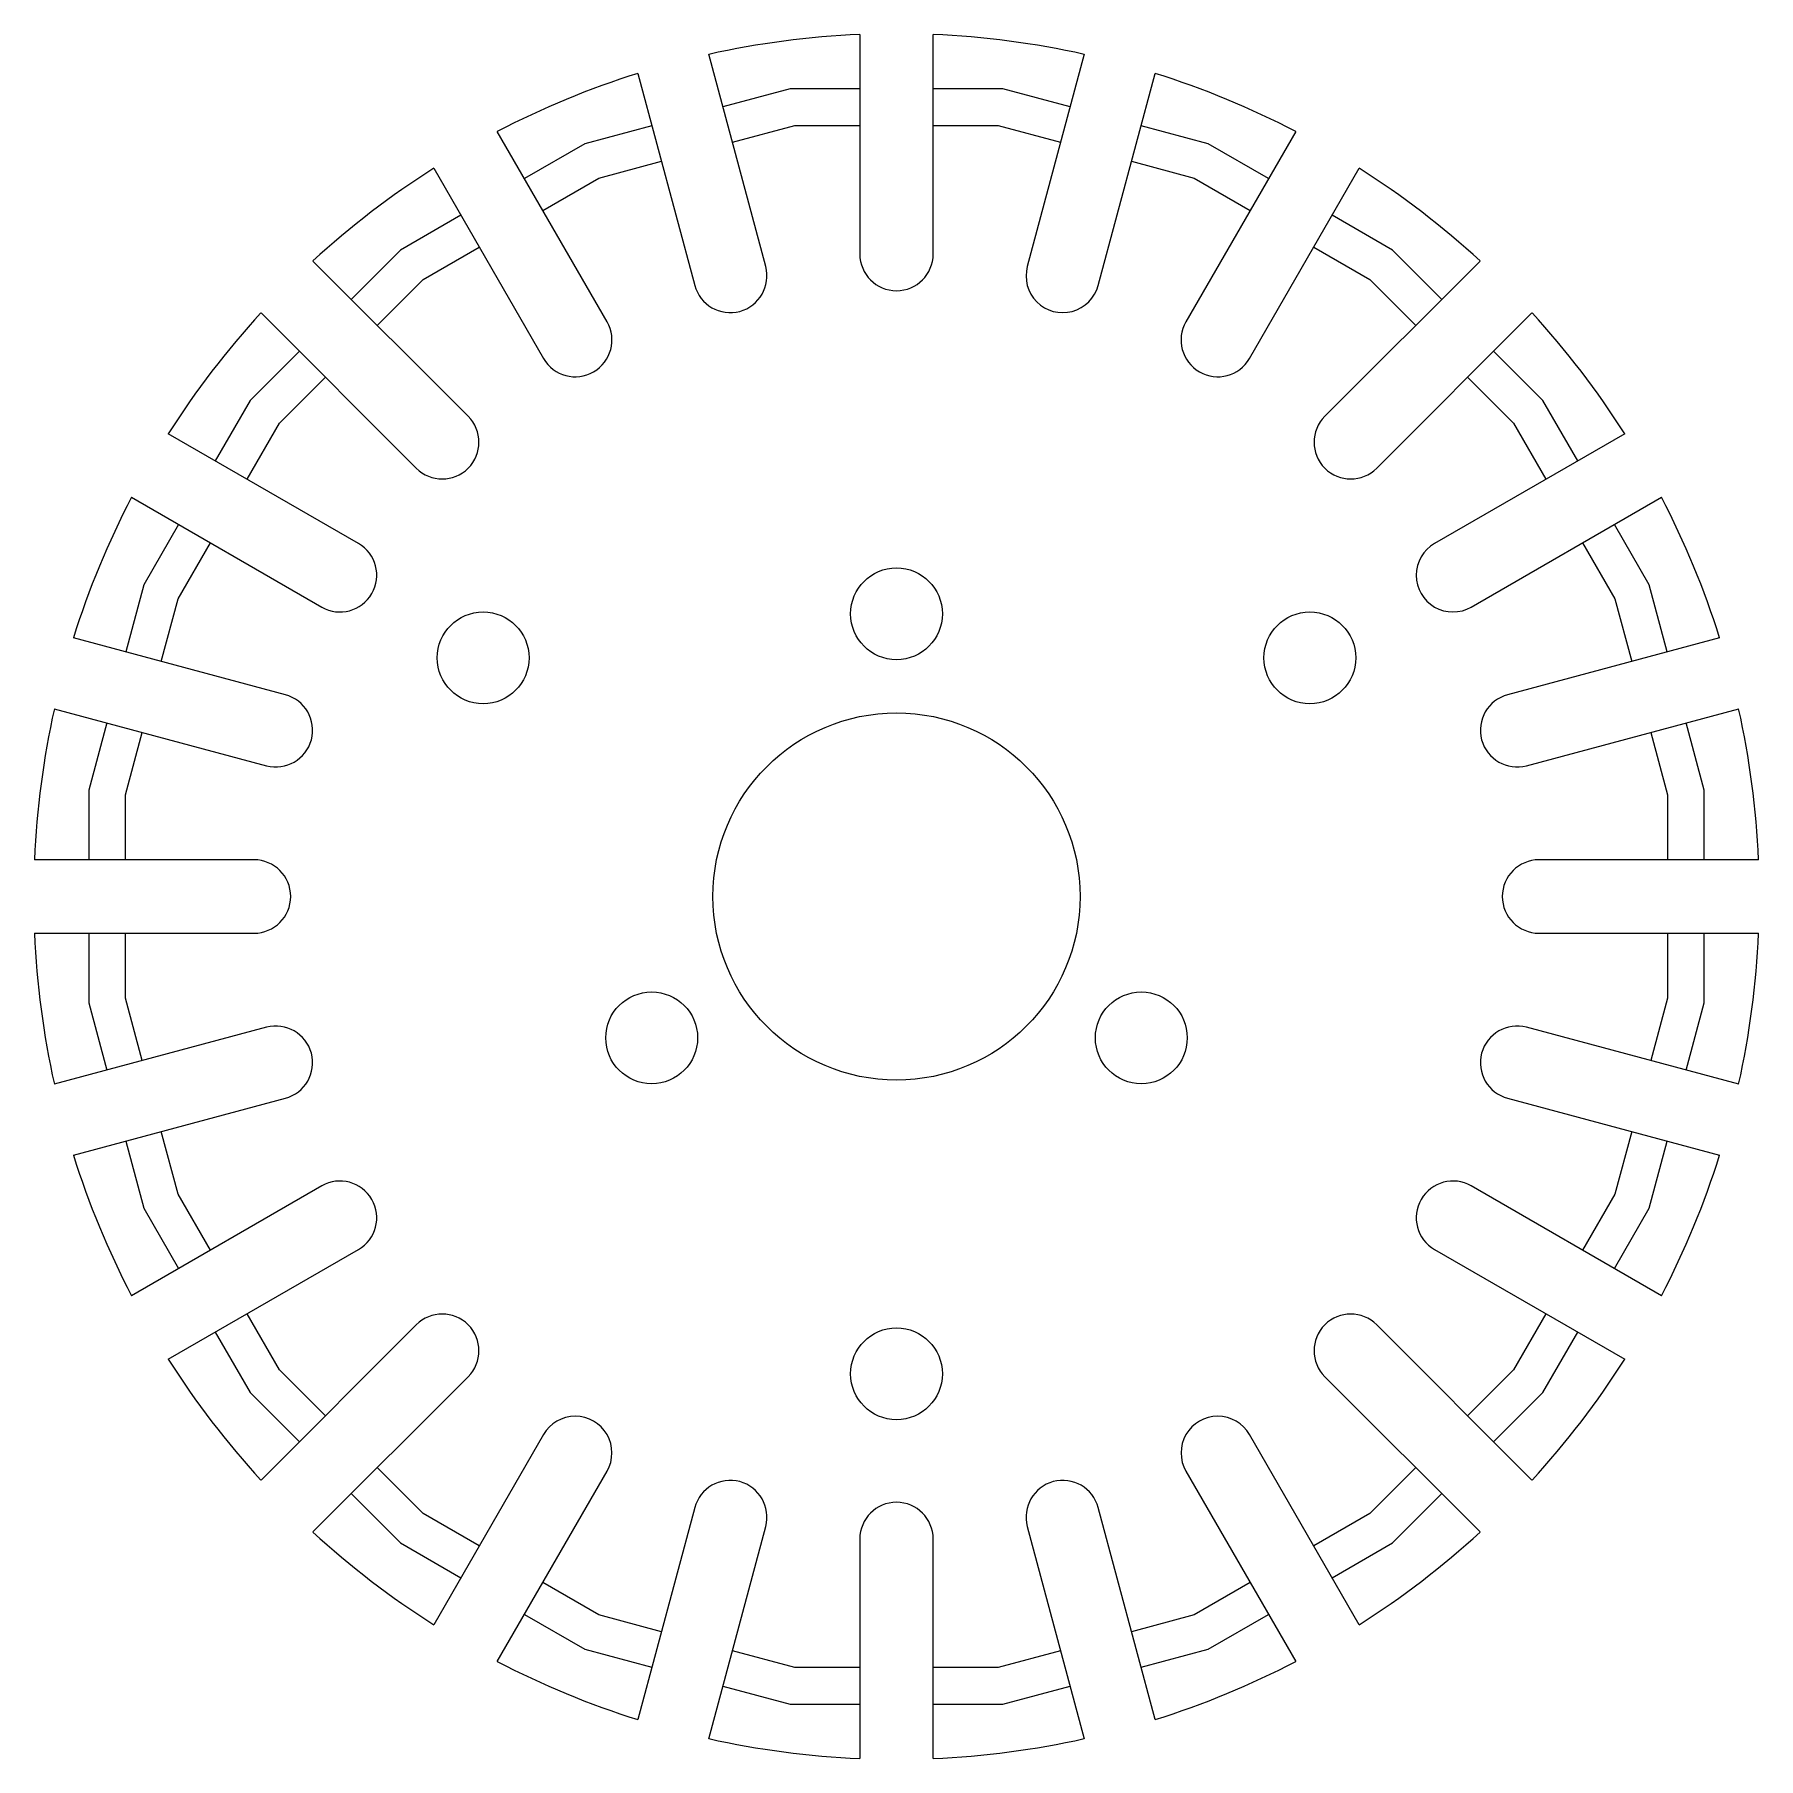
# Model space of a CAD drawing. Header units: millimetres. Extents: x -2.35 to 2.35, y -2.35 to 2.35.
import ezdxf

# ---------------------------------------------------------------- set-up
doc = ezdxf.new("R2010")
doc.units = ezdxf.units.MM

msp = doc.modelspace()

# ---------------------------------------------------------------- linework, layer by layer
at = {"color": 7, "linetype": 'Continuous', "lineweight": 15}
for p, q in [((-0.1, 2.3479), (-0.1, 1.75)), ((0.1, 1.75), (0.1, 2.3479)), ((-0.3563, 1.7163), (-0.5111, 2.2938)), ((0.5111, 2.2938), (0.3563, 1.7163)), ((-0.7043, 2.242), (-0.5495, 1.6645)), ((0.5495, 1.6645), (0.7043, 2.242)), ((-0.2896, 2.2), (-0.4728, 2.1509)), ((-0.1, 2.2), (-0.2896, 2.2)), ((0.2896, 2.2), (0.1, 2.2)), ((0.4728, 2.1509), (0.2896, 2.2)), ((-0.7884, 1.5655), (-1.0873, 2.0833)), ((-0.666, 2.0992), (-0.8492, 2.0501)), ((-0.4469, 2.0543), (-0.2765, 2.1)), ((-0.2765, 2.1), (-0.1, 2.1)), ((0.1, 2.1), (0.2765, 2.1)), ((0.2765, 2.1), (0.4469, 2.0543)), ((0.8492, 2.0501), (0.666, 2.0992)), ((1.0873, 2.0833), (0.7884, 1.5655)), ((-0.8492, 2.0501), (-1.0134, 1.9553)), ((1.0134, 1.9553), (0.8492, 2.0501)), ((-1.2605, 1.9833), (-0.9616, 1.4655)), ((-0.8106, 1.9569), (-0.6401, 2.0026)), ((0.6401, 2.0026), (0.8106, 1.9569)), ((0.9616, 1.4655), (1.2605, 1.9833)), ((-0.9634, 1.8687), (-0.8106, 1.9569)), ((0.8106, 1.9569), (0.9634, 1.8687)), ((-1.1866, 1.8553), (-1.3508, 1.7604)), ((1.3508, 1.7604), (1.1866, 1.8553)), ((-1.3508, 1.7604), (-1.4849, 1.6263)), ((-1.2894, 1.6804), (-1.1366, 1.7687)), ((1.1366, 1.7687), (1.2894, 1.6804)), ((1.4849, 1.6263), (1.3508, 1.7604)), ((-1.1667, 1.3081), (-1.5895, 1.7309)), ((1.5895, 1.7309), (1.1667, 1.3081)), ((-1.4142, 1.5556), (-1.2894, 1.6804)), ((1.2894, 1.6804), (1.4142, 1.5556)), ((-1.7309, 1.5895), (-1.3081, 1.1667)), ((1.3081, 1.1667), (1.7309, 1.5895)), ((-1.6263, 1.4849), (-1.7604, 1.3508)), ((1.7604, 1.3508), (1.6263, 1.4849)), ((-1.6804, 1.2894), (-1.5556, 1.4142)), ((1.5556, 1.4142), (1.6804, 1.2894)), ((-1.7604, 1.3508), (-1.8553, 1.1866)), ((1.8553, 1.1866), (1.7604, 1.3508)), ((-1.7687, 1.1366), (-1.6804, 1.2894)), ((1.6804, 1.2894), (1.7687, 1.1366)), ((-1.4655, 0.9616), (-1.9833, 1.2605)), ((1.9833, 1.2605), (1.4655, 0.9616)), ((-2.0833, 1.0873), (-1.5655, 0.7884)), ((1.5655, 0.7884), (2.0833, 1.0873)), ((-1.9553, 1.0134), (-2.0501, 0.8492)), ((2.0501, 0.8492), (1.9553, 1.0134)), ((-1.9569, 0.8106), (-1.8687, 0.9634)), ((1.8687, 0.9634), (1.9569, 0.8106)), ((-2.0501, 0.8492), (-2.0992, 0.666)), ((2.0992, 0.666), (2.0501, 0.8492)), ((-2.0026, 0.6401), (-1.9569, 0.8106)), ((1.9569, 0.8106), (2.0026, 0.6401)), ((-1.6645, 0.5495), (-2.242, 0.7043)), ((2.242, 0.7043), (1.6645, 0.5495)), ((-2.2938, 0.5111), (-1.7163, 0.3563)), ((-2.1509, 0.4728), (-2.2, 0.2896)), ((1.7163, 0.3563), (2.2938, 0.5111)), ((2.2, 0.2896), (2.1509, 0.4728)), ((-2.1, 0.2765), (-2.0543, 0.4469)), ((2.0543, 0.4469), (2.1, 0.2765)), ((-2.2, 0.2896), (-2.2, 0.1)), ((2.2, 0.1), (2.2, 0.2896)), ((-2.1, 0.1), (-2.1, 0.2765)), ((2.1, 0.2765), (2.1, 0.1)), ((-1.75, 0.1), (-2.3479, 0.1)), ((2.3479, 0.1), (1.75, 0.1)), ((-2.3479, -0.1), (-1.75, -0.1)), ((-2.2, -0.1), (-2.2, -0.2896)), ((-2.1, -0.2765), (-2.1, -0.1)), ((1.75, -0.1), (2.3479, -0.1)), ((2.1, -0.1), (2.1, -0.2765)), ((2.2, -0.2896), (2.2, -0.1)), ((-2.0543, -0.4469), (-2.1, -0.2765)), ((2.1, -0.2765), (2.0543, -0.4469)), ((-2.2, -0.2896), (-2.1509, -0.4728)), ((2.1509, -0.4728), (2.2, -0.2896)), ((-1.7163, -0.3563), (-2.2938, -0.5111)), ((2.2938, -0.5111), (1.7163, -0.3563)), ((-2.242, -0.7043), (-1.6645, -0.5495)), ((1.6645, -0.5495), (2.242, -0.7043)), ((-1.9569, -0.8106), (-2.0026, -0.6401)), ((2.0026, -0.6401), (1.9569, -0.8106)), ((-2.0992, -0.666), (-2.0501, -0.8492)), ((2.0501, -0.8492), (2.0992, -0.666)), ((-1.5655, -0.7884), (-2.0833, -1.0873)), ((2.0833, -1.0873), (1.5655, -0.7884)), ((-1.8687, -0.9634), (-1.9569, -0.8106)), ((1.9569, -0.8106), (1.8687, -0.9634)), ((-2.0501, -0.8492), (-1.9553, -1.0134)), ((1.9553, -1.0134), (2.0501, -0.8492)), ((-1.9833, -1.2605), (-1.4655, -0.9616)), ((1.4655, -0.9616), (1.9833, -1.2605)), ((-1.6804, -1.2894), (-1.7687, -1.1366)), ((-1.3081, -1.1667), (-1.7309, -1.5895)), ((1.7309, -1.5895), (1.3081, -1.1667)), ((1.7687, -1.1366), (1.6804, -1.2894)), ((-1.8553, -1.1866), (-1.7604, -1.3508)), ((1.7604, -1.3508), (1.8553, -1.1866)), ((-1.5556, -1.4142), (-1.6804, -1.2894)), ((-1.5895, -1.7309), (-1.1667, -1.3081)), ((1.1667, -1.3081), (1.5895, -1.7309)), ((1.6804, -1.2894), (1.5556, -1.4142)), ((-1.7604, -1.3508), (-1.6263, -1.4849)), ((1.6263, -1.4849), (1.7604, -1.3508)), ((-0.9616, -1.4655), (-1.2605, -1.9833)), ((1.2605, -1.9833), (0.9616, -1.4655)), ((-1.2894, -1.6804), (-1.4142, -1.5556)), ((-1.0873, -2.0833), (-0.7884, -1.5655)), ((0.7884, -1.5655), (1.0873, -2.0833)), ((1.4142, -1.5556), (1.2894, -1.6804)), ((-1.4849, -1.6263), (-1.3508, -1.7604)), ((1.3508, -1.7604), (1.4849, -1.6263)), ((-1.1366, -1.7687), (-1.2894, -1.6804)), ((-0.5495, -1.6645), (-0.7043, -2.242)), ((0.7043, -2.242), (0.5495, -1.6645)), ((1.2894, -1.6804), (1.1366, -1.7687)), ((-0.5111, -2.2938), (-0.3563, -1.7163)), ((0.3563, -1.7163), (0.5111, -2.2938)), ((-1.3508, -1.7604), (-1.1866, -1.8553)), ((-0.1, -1.75), (-0.1, -2.3479)), ((0.1, -2.3479), (0.1, -1.75)), ((1.1866, -1.8553), (1.3508, -1.7604)), ((-0.8106, -1.9569), (-0.9634, -1.8687)), ((0.9634, -1.8687), (0.8106, -1.9569)), ((-1.0134, -1.9553), (-0.8492, -2.0501)), ((-0.6401, -2.0026), (-0.8106, -1.9569)), ((0.8106, -1.9569), (0.6401, -2.0026)), ((0.8492, -2.0501), (1.0134, -1.9553)), ((-0.8492, -2.0501), (-0.666, -2.0992)), ((-0.2765, -2.1), (-0.4469, -2.0543)), ((0.4469, -2.0543), (0.2765, -2.1)), ((0.666, -2.0992), (0.8492, -2.0501)), ((-0.1, -2.1), (-0.2765, -2.1)), ((0.2765, -2.1), (0.1, -2.1)), ((-0.4728, -2.1509), (-0.2896, -2.2)), ((0.2896, -2.2), (0.4728, -2.1509)), ((-0.2896, -2.2), (-0.1, -2.2)), ((0.1, -2.2), (0.2896, -2.2))]:
    msp.add_line(p, q, dxfattribs=at)
for centre, radius in [((0, 0.77), 0.125), ((-1.1258, 0.65), 0.125), ((1.1258, 0.65), 0.125), ((0, 0), 0.5), ((-0.6668, -0.385), 0.125), ((0.6668, -0.385), 0.125), ((0, -1.3), 0.125)]:
    msp.add_circle(centre, radius, dxfattribs=at)
for centre, radius, start, end in [((0, 0), 2.35, 92.4389, 102.5611), ((0, 0), 2.35, 77.4389, 87.5611), ((0, 0), 2.35, 107.4389, 117.5611), ((0, 0), 2.35, 62.4389, 72.5611), ((0, 0), 2.35, 122.4389, 132.5611), ((0, 0), 2.35, 47.4389, 57.5611), ((0, 1.75), 0.1, 180, 0), ((-0.4529, 1.6904), 0.1, 195, 15), ((0.4529, 1.6904), 0.1, 165, 345), ((0, 0), 2.35, 137.4389, 147.5611), ((-0.875, 1.5155), 0.1, 210, 30), ((0.875, 1.5155), 0.1, 150, 330), ((0, 0), 2.35, 32.4389, 42.5611), ((-1.2374, 1.2374), 0.1, 225, 45), ((1.2374, 1.2374), 0.1, 135, 315), ((0, 0), 2.35, 152.4389, 162.5611), ((0, 0), 2.35, 17.4389, 27.5611), ((-1.5155, 0.875), 0.1, 240, 60), ((1.5155, 0.875), 0.1, 120, 300), ((-1.6904, 0.4529), 0.1, 255, 75), ((1.6904, 0.4529), 0.1, 105, 285), ((0, 0), 2.35, 167.4389, 177.5611), ((0, 0), 2.35, 2.4389, 12.5611), ((-1.75, 0), 0.1, 270, 90), ((1.75, 0), 0.1, 90, 270), ((0, 0), 2.35, 182.4389, 192.5611), ((0, 0), 2.35, 347.4389, 357.5611), ((-1.6904, -0.4529), 0.1, 285, 105), ((1.6904, -0.4529), 0.1, 75, 255), ((0, 0), 2.35, 197.4389, 207.5611), ((0, 0), 2.35, 332.4389, 342.5611), ((-1.5155, -0.875), 0.1, 300, 120), ((1.5155, -0.875), 0.1, 60, 240), ((-1.2374, -1.2374), 0.1, 315, 135), ((1.2374, -1.2374), 0.1, 45, 225), ((0, 0), 2.35, 212.4389, 222.5611), ((0, 0), 2.35, 317.4389, 327.5611), ((-0.875, -1.5155), 0.1, 330, 150), ((0.875, -1.5155), 0.1, 30, 210), ((-0.4529, -1.6904), 0.1, 345, 165), ((0.4529, -1.6904), 0.1, 15, 195), ((0, -1.75), 0.1, 0, 180), ((0, 0), 2.35, 227.4389, 237.5611), ((0, 0), 2.35, 302.4389, 312.5611), ((0, 0), 2.35, 242.4389, 252.5611), ((0, 0), 2.35, 287.4389, 297.5611), ((0, 0), 2.35, 257.4389, 267.5611), ((0, 0), 2.35, 272.4389, 282.5611)]:
    msp.add_arc(centre, radius, start, end, dxfattribs=at)

doc.saveas('drawing.dxf')
